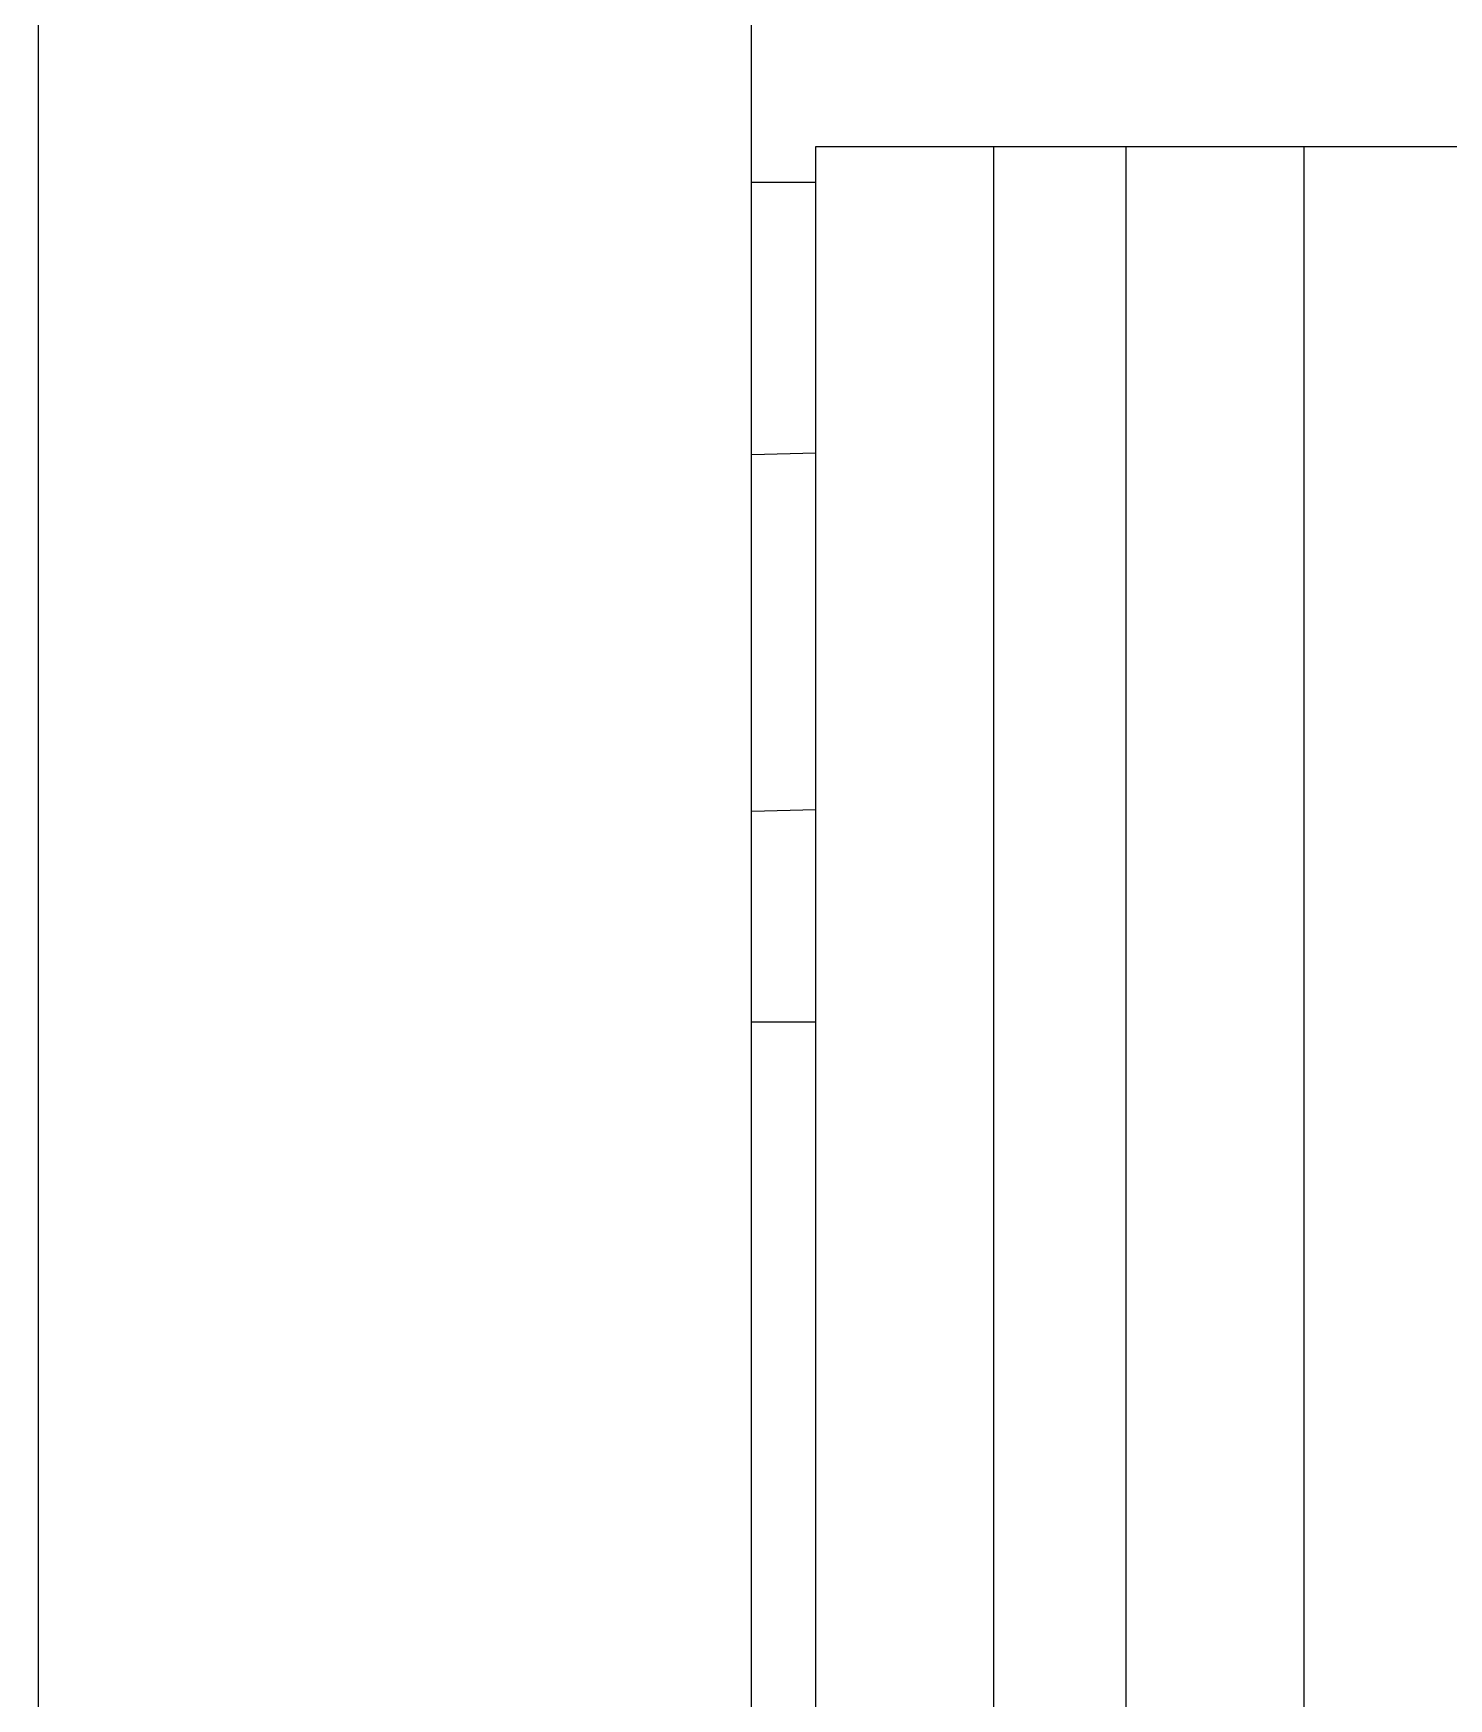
# Paper-space layout '2 DOOR PANEL LAYOUT - A1 Sheet' of a CAD drawing. Extents: x 50 to 825, y 22 to 486.
# Drawn here: x 436.84 to 437.357, y 325.544 to 326.152 of the extents above; entities that cross this region are included whole.
import ezdxf

# ---------------------------------------------------------------- set-up
doc = ezdxf.new("R2010")
doc.units = 0
doc.layers.add('N-ANNO-TEXT', color=2, linetype='Continuous', lineweight=18)
doc.layers.add('N-EQPM', color=3, linetype='Continuous', lineweight=25)

psp = doc.layouts.new('2 DOOR PANEL LAYOUT - A1 Sheet')

# ---------------------------------------------------------------- linework, layer by layer
at = {"layer": 'N-ANNO-TEXT'}
psp.add_solid([(438.64919, 327.70698), (434.76519, 325.5548), (437.74124, 328.85032)], dxfattribs=at)
at = {"layer": 'N-EQPM', "linetype": 'Continuous'}
for p, q in [((436.84235, 319.42124), (436.84235, 327.22978)), ((437.10263, 319.42124), (437.10263, 327.22978)), ((437.12606, 325.34011), (437.12606, 326.11056)), ((437.12606, 326.11056), (438.40405, 326.11056)), ((437.19113, 325.28252), (437.19113, 326.11056)), ((437.23928, 326.11056), (437.23928, 323.16153)), ((437.30435, 323.16153), (437.30435, 326.11056)), ((437.10263, 326.09754), (437.12606, 326.09754)), ((437.12606, 325.99863), (437.10263, 325.99807)), ((437.12606, 325.86845), (437.10263, 325.86789)), ((437.10263, 325.79106), (437.12606, 325.79106))]:
    psp.add_line(p, q, dxfattribs=at)

doc.saveas('drawing.dxf')
